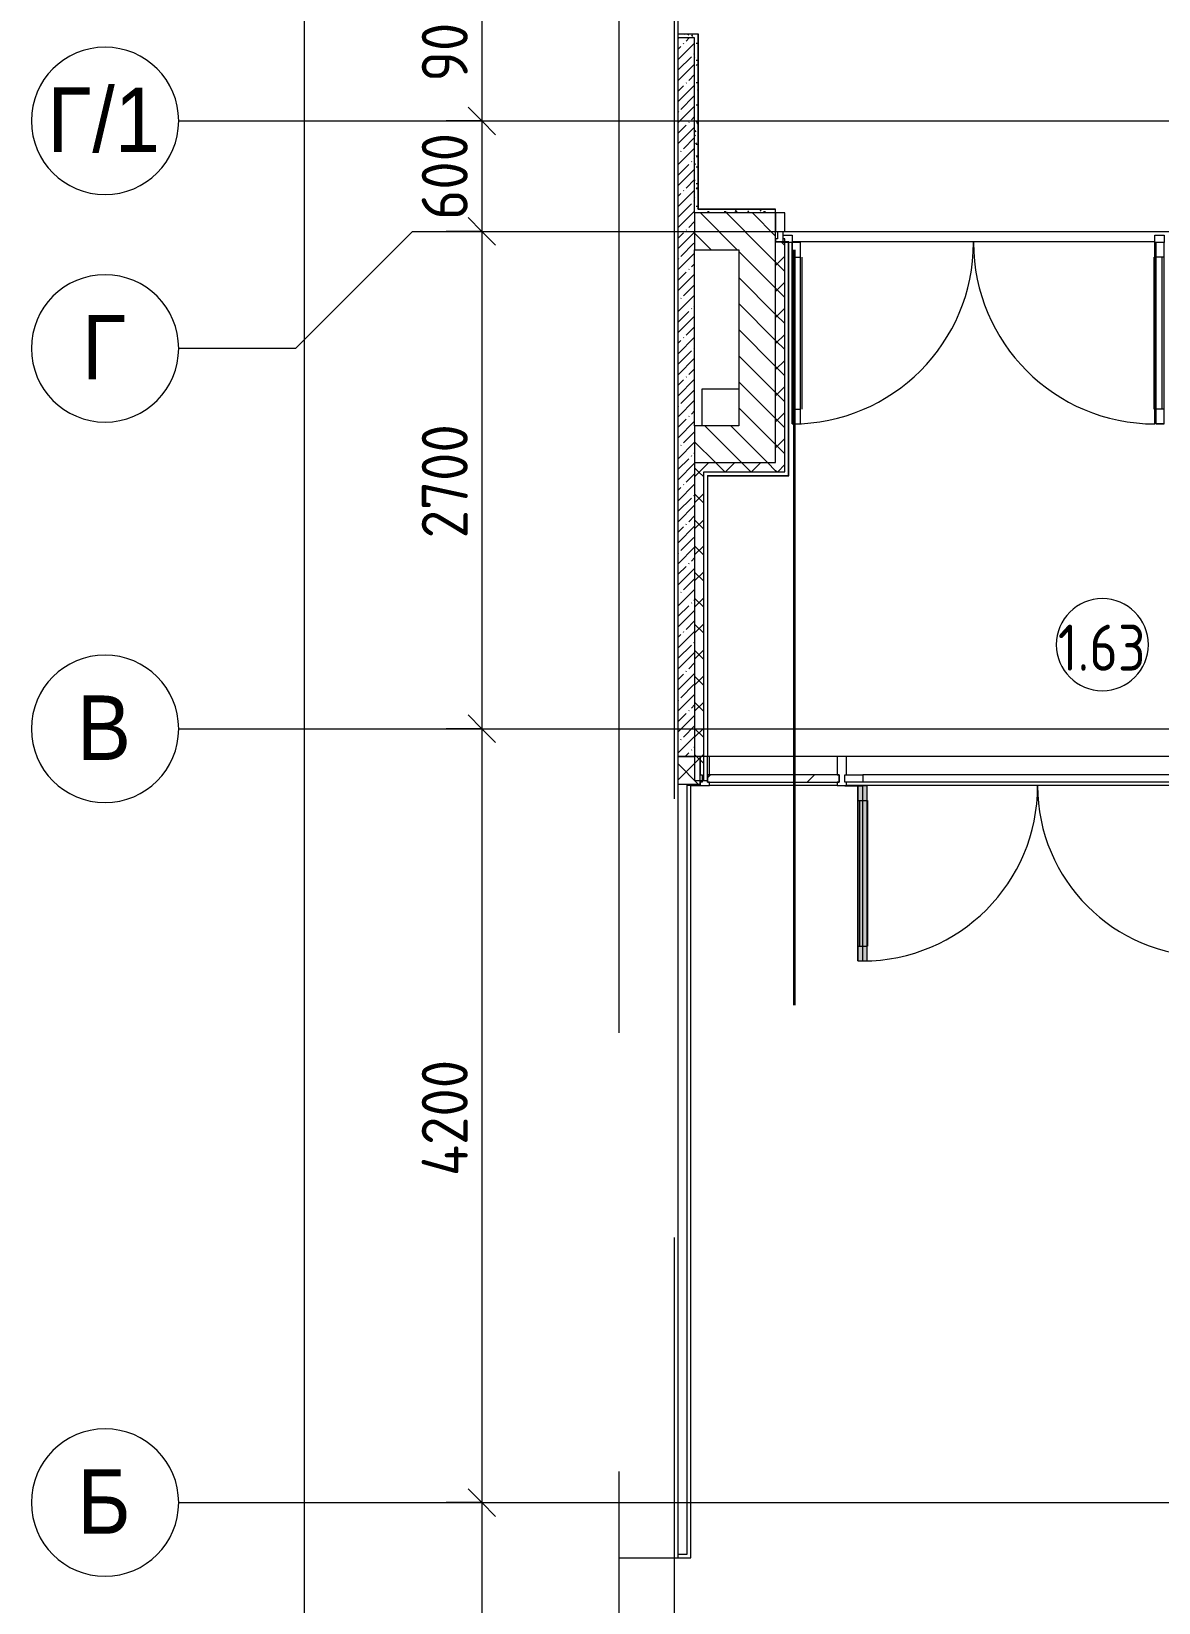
# Model space of a CAD drawing. Header units: millimetres. Extents: x -7229 to 196340, y -8553 to 29000.
# Drawn here: x 131584 to 137706, y 3057 to 11585 of the extents above; entities that cross this region are included whole.
import ezdxf

# ---------------------------------------------------------------- set-up
doc = ezdxf.new("R2010")
doc.units = ezdxf.units.MM
doc.linetypes.add('Осевая', pattern=[15875, 3175, -2381.25, 7937.5, -2381.25])
for name, color, linetype, lineweight in [('A-ANNO-DIMS', 7, 'Continuous', 9), ('A-ANNO-DIMS-100', 7, 'Continuous', 9), ('A-AREA-IDEN', 7, 'Continuous', 9), ('A-DETL-3', 7, 'Continuous', 35), ('A-DETL-GENF', 7, 'Continuous', 9), ('A-GLAZ-CURT-2', 7, 'Continuous', 9), ('A-GLAZ-CWMG-3', 7, 'Continuous', 9), ('A-WALL-1', 7, 'Continuous', 9), ('A-WALL-4', 7, 'Continuous', 13), ('I-WALL-6', 7, 'Continuous', 9), ('Оси', 7, 'Continuous', 9), ('Оси-1', 7, 'Continuous', 20), ('Оси-2', 7, 'Осевая', 9)]:
    doc.layers.add(name, color=color, linetype=linetype, lineweight=lineweight)
for name, color, linetype, lineweight, true_color in [('A-DETL-GENF-5', 7, 'Continuous', 9, 0xaaaaaa), ('A-DETL-GENF-6', 7, 'Continuous', 9, 0xe2e2e2), ('A-DOOR-5', 7, 'Continuous', 9, 0xaaaaaa), ('A-FLOR-3', 7, 'Continuous', 9, 0xaaaaaa), ('I-WALL-8', 9, 'Continuous', 9, 0x808080)]:
    doc.layers.add(name, color=color, linetype=linetype, lineweight=lineweight, true_color=true_color)
doc.styles.add('Arial_1', font='arial.ttf', dxfattribs={"width": 0.9, "height": 350})
doc.styles.add('GOST Common', font='GOST_Common.ttf', dxfattribs={"width": 0.9, "height": 250})
doc.styles.add('ISOCPEUR_1', font='isocpeur.ttf', dxfattribs={"width": 0.9, "height": 250})
doc.dimstyles.new('ISO-2_5_0_9К_БОЛЬШОЙ_1', dxfattribs={"dimscale": 304.8, "dimtxt": 248.995294, "dimasz": 0.492126, "dimexe": 0.393701, "dimexo": 0.984252, "dimgap": 0, "dimtad": 1, "dimdec": 0, "dimrnd": 10, "dimzin": 0, "dimdsep": 46, "dimtxsty": 'ISOCPEUR_1', "dimblk1": 'OBLIQUE', "dimblk2": 'OBLIQUE', "dimsah": 1, "dimcen": 0.09, "dimdle": 0.393701, "dimazin": 0, "dimtfac": 1, "dimtdec": 4, "dimtix": 1, "dimtmove": 0, "dimatfit": 3, "dimfxl": 1, "dimtvp": 1, "dimtolj": 1, "dimtzin": 0, "dimarcsym": 2})
doc.dimstyles.new('ISO-2_5_0_9К_БОЛЬШОЙ_2', dxfattribs={"dimscale": 304.8, "dimtxt": 248.995294, "dimasz": 0.492126, "dimexe": 0.393701, "dimexo": 0.984252, "dimgap": 0, "dimtad": 1, "dimdec": 0, "dimrnd": 10, "dimzin": 0, "dimdsep": 46, "dimtxsty": 'ISOCPEUR_1', "dimblk1": 'OBLIQUE', "dimblk2": 'OBLIQUE', "dimsah": 1, "dimcen": 0.09, "dimdle": 0.393701, "dimazin": 0, "dimtfac": 1, "dimtdec": 4, "dimtix": 1, "dimtmove": 2, "dimatfit": 3, "dimfxl": 1, "dimtvp": 1, "dimtolj": 1, "dimtzin": 0, "dimarcsym": 2})
pattern_1 = [(45, (50216.3, 0), (-70.71068, 70.71068), []), (135, (50216.3, 0), (-70.71068, -70.71068), [])]
pattern_2 = [(135, (50216.3, 0), (-70.71068, -70.71068), [])]
pattern_3 = [(0, (50216.302, 0), (121.92, 30.48), [10.058, -81.382, 10.058, -81.382, -487.68]), (0, (50216.302, 0), (121.92, 30.48), [-182.88, 10.058, -172.822, 10.058, -81.382, -213.36]), (0, (50216.302, 0), (121.92, 30.48), [-457.2, 10.058, -50.902, 10.058, -142.342]), (120, (50262.022, 15.24), (-87.356454, 90.345817), [10.058, -81.382, 10.058, -81.382, -487.68]), (120, (50262.022, 15.24), (-87.356454, 90.345817), [-182.88, 10.058, -172.822, 10.058, -81.382, -213.36]), (120, (50262.022, 15.24), (-87.356454, 90.345817), [-457.2, 10.058, -50.902, 10.058, -142.342]), (240, (50277.262, 76.2), (-34.563546, -120.825817), [10.058, -81.382, 10.058, -81.382, -487.68]), (240, (50277.262, 76.2), (-34.563546, -120.825817), [-182.88, 10.058, -172.822, 10.058, -81.382, -213.36]), (240, (50277.262, 76.2), (-34.563546, -120.825817), [-457.2, 10.058, -50.902, 10.058, -142.342])]

# ---------------------------------------------------------------- blocks, each defined once
blk = doc.blocks.new('Системная панель - Стекло - 40мм-24251897-План монтажа зашивок 1 этажа в осях 23_1-33 лист 3')
at = {"layer": 'A-GLAZ-CURT-2'}
h = blk.add_hatch(dxfattribs=at)
h.set_pattern_fill('FP_155', color=256, style=0, pattern_type=2)
h.set_pattern_definition([(45, (-85497.5, -7410), (-282.8427, 282.8427), [200, -600]), (45, (-85697.5, -7510), (-282.8427, 282.8427), [600, -200]), (45, (-85297.5, -7610), (-282.8427, 282.8427), [200, -600])])
h.paths.add_polyline_path([(-171.4, 0), (357.5, 0), (357.5, 40), (-357.5, 40), (-357.5, 0)])
for p, q in [((357.5, 40), (-357.5, 40)), ((-357.5, 40), (-357.5, 0)), ((-357.5, 0), (357.5, 0)), ((357.5, 0), (357.5, 40))]:
    blk.add_line(p, q, dxfattribs=at)
blk = doc.blocks.new('Прямоугольный импост - Импост структурный с накладкой - 160мм-24251894-План монтажа зашивок 1 этажа в осях 23_1-33 лист 3')
at = {"layer": 'A-GLAZ-CWMG-3'}
for p, q in [((85745, 7650), (85050, 7650)), ((85745, 7493), (85050, 7493))]:
    blk.add_line(p, q, dxfattribs=at)
blk = doc.blocks.new('Дверь_Витражная_остекление_ - ВВ-17 остекление-32475309-План монтажа зашивок 1 этажа в осях 23_1-33 лист 3')
at = {"layer": 'A-DETL-GENF-5'}
for p, q in [((-940, -20), (-985, -20)), ((-985, -1005), (-985, -20)), ((-940, -20), (-985, -20)), ((-985, -20), (-985, -1005)), ((-940, -1005), (-940, -20)), ((-940, -1005), (-940, -20)), ((990, -1005), (990, -20)), ((990, -20), (990, -1005)), ((1035, -1005), (1035, -20)), ((1035, -1005), (1035, -20)), ((-985, -100), (-940, -100)), ((-975, -925), (-975, -100)), ((-931, -925), (-931, -100)), ((981, -925), (981, -100)), ((1035, -100), (990, -100)), ((1025, -925), (1025, -100)), ((-985, -925), (-940, -925)), ((1035, -925), (990, -925)), ((-985, -1005), (-940, -1005)), ((-985, -1005), (-940, -1005)), ((1035, -1005), (990, -1005)), ((990, -1005), (1035, -1005))]:
    blk.add_line(p, q, dxfattribs=at)
at = {"layer": 'A-DOOR-5'}
for p, q in [((-1035, 20), (-985, 20)), ((-1035, -20), (-1035, 20)), ((-985, 20), (-985, -20)), ((985, 20), (1035, 20)), ((985, -20), (985, 20)), ((1035, 20), (1035, -20)), ((-985, -20), (-1035, -20)), ((-985, -1005), (-985, -20)), ((985, -1005), (985, -20)), ((1035, -20), (985, -20))]:
    blk.add_line(p, q, dxfattribs=at)
for centre, start, end in [((-985, -20), 270, 0), ((985, -20), 180, 270)]:
    blk.add_arc(centre, 985, start, end, dxfattribs=at)
blk = doc.blocks.new('Дверь_Витражная_СКБ_2Ст - ВВ-17-31911620-План монтажа зашивок 1 этажа в осях 23_1-33 лист 3')
at = {"layer": 'A-DETL-GENF-6'}
for points in [[(-1035, -20), (-937, -20), (-937, -17), (-1035, -17)], [(-929.1, -970), (-913, -970), (-913, -20), (-963, -20), (-963, -970)], [(937, -944), (937, -20), (887, -20), (887, -944)], [(1023.2, -20), (1035, -20), (1035, -17), (937, -17), (937, -20), (1017.9, -20)]]:
    blk.add_hatch(color=256, dxfattribs=at).paths.add_polyline_path(points)
at = {"layer": 'A-DETL-GENF-5'}
for p, q in [((-1035, -20), (-1035, -17)), ((-1035, -17), (-1035, -20)), ((-937, -20), (-1035, -20)), ((-1035, -20), (-937, -20)), ((-913, -20), (-963, -20)), ((-963, -970), (-963, -20)), ((-913, -20), (-963, -20)), ((-963, -20), (-963, -970)), ((-937, -17), (-937, -20)), ((-937, -20), (-937, -17)), ((-913, -970), (-913, -20)), ((-913, -970), (-913, -20)), ((887, -20), (937, -20)), ((887, -944), (887, -20)), ((887, -20), (887, -944)), ((937, -20), (887, -20)), ((937, -17), (937, -20)), ((937, -17), (937, -20)), ((937, -944), (937, -20)), ((937, -944), (937, -20)), ((937, -20), (1035, -20)), ((937, -20), (1035, -20)), ((1035, -20), (1035, -17)), ((1035, -20), (1035, -17)), ((-963, -100), (-913, -100)), ((-953, -890), (-953, -100)), ((-909, -890), (-909, -100)), ((883, -864), (883, -100)), ((937, -100), (887, -100)), ((927, -864), (927, -100)), ((-963, -890), (-913, -890)), ((937, -864), (887, -864)), ((-963, -970), (-913, -970)), ((-963, -970), (-913, -970)), ((937, -944), (887, -944)), ((887, -944), (937, -944))]:
    blk.add_line(p, q, dxfattribs=at)
at = {"layer": 'A-DOOR-5'}
for p, q in [((-1035, 40), (-937, 40)), ((-1035, 0), (-1035, 40)), ((-937, 40), (-937, 0)), ((937, 40), (1035, 40)), ((937, 0), (937, 40)), ((1035, 40), (1035, 0)), ((-937, 0), (-1035, 0)), ((-937, -970), (-937, -20)), ((1035, 0), (937, 0)), ((937, -944), (937, -20))]:
    blk.add_line(p, q, dxfattribs=at)
for centre, radius, start, end in [((-937, -20), 950, 270, 0), ((937, -20), 924, 180, 270)]:
    blk.add_arc(centre, radius, start, end, dxfattribs=at)
blk = doc.blocks.new('Прямоугольный импост - Импост структурный с накладкой - 160мм-20587511-План монтажа зашивок 1 этажа в осях 23_1-33 лист 3')
at = {"layer": 'A-GLAZ-CWMG-3'}
for p, q in [((87845, 7650), (85795, 7650)), ((87757, 7550), (85883, 7550)), ((87757, 7510), (85883, 7510)), ((87845, 7493), (85795, 7493))]:
    blk.add_line(p, q, dxfattribs=at)
blk = doc.blocks.new('Прямоугольный импост - Импост структурный с накладкой - 160мм-V161-План монтажа зашивок 1 этажа в осях 23_1-33 лист 3')
at = {"layer": 'A-GLAZ-CWMG-3'}
for p, q in [((-25, 0), (-25, 17)), ((-25, 17), (25, 17)), ((-15, 0), (-25, 0)), ((-15, -40), (-15, 0)), ((25, 17), (25, 0)), ((-25, -140), (-25, -40)), ((-25, -40), (-15, -40)), ((25, -40), (25, -140)), ((25, -140), (-25, -140))]:
    blk.add_line(p, q, dxfattribs=at)
blk = doc.blocks.new('Прямоугольный импост - Импост структурный с накладкой - 160мм Темный-32348142-План монтажа зашивок 1 этажа в осях 23_1-33 лист 3')
at = {"layer": 'A-GLAZ-CWMG-3'}
for p, q in [((0, 17), (-50, 17)), ((-50, 17), (-50, 0)), ((-50, 0), (-40, 0)), ((-40, 0), (-40, -40)), ((-10, -40), (-10, 0)), ((-10, 0), (0, 0)), ((0, 0), (0, 17)), ((-40, -40), (-50, -40)), ((-50, -40), (-50, -140)), ((0, -40), (-10, -40)), ((0, -140), (0, -40)), ((-50, -140), (0, -140))]:
    blk.add_line(p, q, dxfattribs=at)
blk = doc.blocks.new('Прямоугольный импост - Импост структурный с накладкой - 160мм-22875598-План монтажа зашивок 1 этажа в осях 23_1-33 лист 3')
at = {"layer": 'A-GLAZ-CWMG-3'}
for p, q in [((0, 17), (-50, 17)), ((-50, 17), (-50, 0)), ((-50, 0), (-40, 0)), ((-40, 0), (-40, -40)), ((-10, -40), (-10, 0)), ((-10, 0), (0, 0)), ((0, 0), (0, 17)), ((-40, -40), (-50, -40)), ((-50, -40), (-50, -140)), ((0, -40), (-10, -40)), ((0, -140), (0, -40)), ((-50, -140), (0, -140))]:
    blk.add_line(p, q, dxfattribs=at)
blk = doc.blocks.new('DET_L_Линия разрыва - М100-30654842-План монтажа зашивок 1 этажа в осях 23_1-33 лист 3')
at = {"layer": 'A-DETL-GENF'}
blk.add_line((24079.7, 0), (12339.9, 0), dxfattribs=at)
blk = doc.blocks.new('Ось сетки - D8-29747960-План монтажа зашивок 1 этажа в осях 23_1-33 лист 3')
at = {"layer": 'Оси-1'}
for start, end in [(360, 180), (180, 360)]:
    blk.add_arc((0, 0), 4, start, end, dxfattribs=at)
blk = doc.blocks.new('DIMBLOCK21-План монтажа зашивок 1 этажа в осях 23_1-33 лист 3')
at = {"layer": 'A-ANNO-DIMS-100', "lineweight": 20}
for p, q in [((134030.5, 12000), (133955.5, 12075)), ((134030.5, 12000), (134105.5, 11925)), ((134030.5, 11100), (133955.5, 11175)), ((134030.5, 11100), (134105.5, 11025))]:
    blk.add_line(p, q, dxfattribs=at)
at = {"layer": 'A-ANNO-DIMS-100'}
for p, q in [((133836.6, 12000), (134150.5, 12000)), ((134030.5, 12000), (133836.6, 12000)), ((134030.5, 12000), (134030.5, 11100)), ((133836.6, 11100), (134150.5, 11100)), ((134030.5, 11100), (133836.6, 11100))]:
    blk.add_line(p, q, dxfattribs=at)
at = {"layer": 'A-ANNO-DIMS-100', "color": 0, "insert": (133703.9, 11313), "char_height": 250, "width": 568.858, "attachment_point": 1, "rotation": 90, "line_spacing_factor": 1.149209, "style": 'ISOCPEUR_1'}
blk.add_mtext('900', dxfattribs=at)
blk = doc.blocks.new('_Oblique')
at = {"color": 0, "linetype": 'ByBlock', "lineweight": -2}
blk.add_line((-0.5, -0.5), (0.5, 0.5), dxfattribs=at)
blk = doc.blocks.new('DIMBLOCK22-План монтажа зашивок 1 этажа в осях 23_1-33 лист 3')
at = {"layer": 'A-ANNO-DIMS-100', "lineweight": 20}
for p, q in [((134030.5, 11100), (133955.5, 11175)), ((134030.5, 11100), (134105.5, 11025)), ((134030.5, 10500), (133955.5, 10575)), ((134030.5, 10500), (134105.5, 10425))]:
    blk.add_line(p, q, dxfattribs=at)
at = {"layer": 'A-ANNO-DIMS-100'}
for p, q in [((133836.6, 11100), (134150.5, 11100)), ((134030.5, 11100), (133836.6, 11100)), ((134030.5, 11100), (134030.5, 10500)), ((133836.6, 10500), (134150.5, 10500)), ((134030.5, 10500), (133836.6, 10500))]:
    blk.add_line(p, q, dxfattribs=at)
at = {"layer": 'A-ANNO-DIMS-100', "color": 0, "insert": (133703.9, 10563), "char_height": 250, "width": 568.858, "attachment_point": 1, "rotation": 90, "line_spacing_factor": 1.149209, "style": 'ISOCPEUR_1'}
blk.add_mtext('600', dxfattribs=at)
blk = doc.blocks.new('DIMBLOCK23-План монтажа зашивок 1 этажа в осях 23_1-33 лист 3')
at = {"layer": 'A-ANNO-DIMS-100'}
for p, q in [((133836.6, 10500), (134150.5, 10500)), ((134030.5, 10500), (133836.6, 10500)), ((134030.5, 10500), (134030.5, 7800)), ((133836.6, 7800), (134150.5, 7800)), ((134030.5, 7800), (133836.6, 7800))]:
    blk.add_line(p, q, dxfattribs=at)
at = {"layer": 'A-ANNO-DIMS-100', "lineweight": 20}
for p, q in [((134030.5, 10500), (133955.5, 10575)), ((134030.5, 10500), (134105.5, 10425)), ((134030.5, 7800), (133955.5, 7875)), ((134030.5, 7800), (134105.5, 7725))]:
    blk.add_line(p, q, dxfattribs=at)
at = {"layer": 'A-ANNO-DIMS-100', "color": 0, "insert": (133703.9, 8834), "char_height": 250, "width": 758.478, "attachment_point": 1, "rotation": 90, "line_spacing_factor": 1.149209, "style": 'ISOCPEUR_1'}
blk.add_mtext('2700', dxfattribs=at)
blk = doc.blocks.new('DIMBLOCK24-План монтажа зашивок 1 этажа в осях 23_1-33 лист 3')
at = {"layer": 'A-ANNO-DIMS-100', "lineweight": 20}
for p, q in [((134030.5, 7800), (133955.5, 7875)), ((134030.5, 7800), (134105.5, 7725)), ((134030.5, 3600), (133955.5, 3675)), ((134030.5, 3600), (134105.5, 3525))]:
    blk.add_line(p, q, dxfattribs=at)
at = {"layer": 'A-ANNO-DIMS-100'}
for p, q in [((133836.6, 7800), (134150.5, 7800)), ((134030.5, 7800), (133836.6, 7800)), ((134030.5, 7800), (134030.5, 3600)), ((133836.6, 3600), (134150.5, 3600)), ((134030.5, 3600), (133836.6, 3600))]:
    blk.add_line(p, q, dxfattribs=at)
at = {"layer": 'A-ANNO-DIMS-100', "color": 0, "insert": (133703.9, 5372), "char_height": 250, "width": 787.208, "attachment_point": 1, "rotation": 90, "line_spacing_factor": 1.149209, "style": 'ISOCPEUR_1'}
blk.add_mtext('4200', dxfattribs=at)
blk = doc.blocks.new('DIMBLOCK25-План монтажа зашивок 1 этажа в осях 23_1-33 лист 3')
at = {"layer": 'A-ANNO-DIMS-100', "lineweight": 20}
for p, q in [((134030.5, 3600), (133955.5, 3675)), ((134030.5, 3600), (134105.5, 3525)), ((134030.5, 0), (133955.5, 75)), ((134030.5, 0), (134105.5, -75))]:
    blk.add_line(p, q, dxfattribs=at)
at = {"layer": 'A-ANNO-DIMS-100'}
for p, q in [((133836.6, 3600), (134150.5, 3600)), ((134030.5, 3600), (133836.6, 3600)), ((134030.5, 3600), (134030.5, -120)), ((133836.6, 0), (134150.5, 0)), ((134030.5, 0), (133836.6, 0))]:
    blk.add_line(p, q, dxfattribs=at)
at = {"layer": 'A-ANNO-DIMS-100', "color": 0, "insert": (133703.9, 1484), "char_height": 250, "width": 758.478, "attachment_point": 1, "rotation": 90, "line_spacing_factor": 1.149209, "style": 'ISOCPEUR_1'}
blk.add_mtext('3600', dxfattribs=at)
blk = doc.blocks.new('DIMBLOCK26-План монтажа зашивок 1 этажа в осях 23_1-33 лист 3')
at = {"layer": 'A-ANNO-DIMS-100', "lineweight": 20}
for p, q in [((133066, 27000), (132991, 27075)), ((133066, 27000), (133141, 26925)), ((133066, 0), (132991, 75)), ((133066, 0), (133141, -75))]:
    blk.add_line(p, q, dxfattribs=at)
at = {"layer": 'A-ANNO-DIMS-100'}
for p, q in [((133066, 27120), (133066, -120)), ((132872, 27000), (133186, 27000)), ((133066, 27000), (132872, 27000)), ((132872, 0), (133186, 0)), ((133066, 0), (132872, 0))]:
    blk.add_line(p, q, dxfattribs=at)
at = {"layer": 'A-ANNO-DIMS-100', "color": 0, "insert": (132739.3, 13767.9), "char_height": 250, "width": 948.097, "attachment_point": 1, "rotation": 90, "line_spacing_factor": 1.149209, "style": 'ISOCPEUR_1'}
blk.add_mtext('27000', dxfattribs=at)
blk = doc.blocks.new('Марка_Помещения - Номер-25198446-План монтажа зашивок 1 этажа в осях 23_1-33 лист 3')
at = {"layer": 'A-AREA-IDEN'}
for start, end in [(360, 180), (180, 360)]:
    blk.add_arc((0, 0), 2.5, start, end, dxfattribs=at)

msp = doc.modelspace()

# ---------------------------------------------------------------- hatches: boundary and pattern name
at = {"layer": 'A-WALL-1'}
h = msp.add_hatch(dxfattribs=at)
h.set_pattern_fill('FP_144', color=256, style=0, pattern_type=2)
h.set_pattern_definition(pattern_1)
h.paths.add_polyline_path([(139396.3, 7500), (139418.3, 7500), (139418.3, 7650), (139396.3, 7650), (139396.3, 7520)])
h.paths.add_polyline_path([(135216.3, 7500), (135216.3, 7520), (135186.3, 7520), (135186.3, 7650), (135097, 7650), (135097, 7500), (135186.3, 7500)])
at = {"layer": 'I-WALL-6'}
h = msp.add_hatch(dxfattribs=at)
h.set_pattern_fill('FP_141', color=256, style=0, pattern_type=2)
h.set_pattern_definition([(45, (50216.3, 0), (-57.02463, 57.02463), []), (45, (50273.33, 0), (-57.02463, 57.02463), [100.806, -20.161, 3.353, -16.808])])
h.paths.add_polyline_path([(135097, 7650), (135186.3, 7650), (135186.3, 11550), (135097, 11550), (135097, 8576.6)])
h = msp.add_hatch(dxfattribs=at)
h.set_pattern_fill('FP_143', color=256, style=0, pattern_type=2)
h.set_pattern_definition(pattern_2)
h.paths.add_polyline_path([(135227.9, 10400), (135626.3, 10400), (135626.3, 10600), (135186.3, 10600), (135186.3, 10400), (135226.3, 10400)])
h = msp.add_hatch(dxfattribs=at)
h.set_pattern_fill('FP_144', color=256, style=0, pattern_type=2)
h.set_pattern_definition(pattern_1)
h.paths.add_polyline_path([(135626.3, 9195), (135676.3, 9195), (135676.3, 10443), (135626.3, 10443), (135626.3, 9245)])
h = msp.add_hatch(dxfattribs=at)
h.set_pattern_fill('FP_143', color=256, style=0, pattern_type=2)
h.set_pattern_definition(pattern_2)
h.paths.add_polyline_path([(135426.3, 9245), (135626.3, 9245), (135626.3, 10400), (135426.3, 10400), (135426.3, 9354.3)])
h = msp.add_hatch(dxfattribs=at)
h.set_pattern_fill('FP_143', color=256, style=0, pattern_type=2)
h.set_pattern_definition(pattern_2)
h.paths.add_polyline_path([(135236.3, 9245), (135426.3, 9245), (135426.3, 9445), (135186.3, 9445), (135186.3, 9245), (135226.3, 9245)])
h = msp.add_hatch(dxfattribs=at)
h.set_pattern_fill('FP_144', color=256, style=0, pattern_type=2)
h.set_pattern_definition(pattern_1)
h.paths.add_polyline_path([(135624.2, 9195), (135626.3, 9195), (135626.3, 9245), (135186.3, 9245), (135186.3, 9195), (135620.4, 9195)])
h = msp.add_hatch(dxfattribs=at)
h.set_pattern_fill('FP_144', color=256, style=0, pattern_type=2)
h.set_pattern_definition(pattern_1)
h.paths.add_polyline_path([(135236.3, 7520), (135236, 9195), (135186.3, 9195), (135186.3, 7520)])
at = {"layer": 'I-WALL-8'}
h = msp.add_hatch(dxfattribs=at)
h.set_pattern_fill('FP_184', color=256, style=0, pattern_type=2)
h.set_pattern_definition(pattern_3)
h.paths.add_polyline_path([(135097, 11550), (135186.3, 11550), (135186.3, 11570), (135097, 11570)])
h = msp.add_hatch(dxfattribs=at)
h.set_pattern_fill('FP_184', color=256, style=0, pattern_type=2)
h.set_pattern_definition(pattern_3)
h.paths.add_polyline_path([(135186.3, 10600), (135206.3, 10600), (135206.3, 11570), (135186.3, 11570), (135186.3, 10620)])
h = msp.add_hatch(dxfattribs=at)
h.set_pattern_fill('FP_184', color=256, style=0, pattern_type=2)
h.set_pattern_definition(pattern_3)
h.paths.add_polyline_path([(135555.9, 10600), (135626.3, 10600), (135626.3, 10620), (135206.3, 10620), (135206.3, 10600), (135548.9, 10600)])

# ---------------------------------------------------------------- linework, layer by layer
at = {"layer": 'A-DETL-3'}
msp.add_line((135726.3, 10400), (135726.3, 6300), dxfattribs=at)
at = {"layer": 'A-FLOR-3'}
for p, q in [((137686.3, 10443), (135716.3, 10443)), ((135226.3, 9445), (135226.3, 9645)), ((135226.3, 9645), (135426.3, 9645))]:
    msp.add_line(p, q, dxfattribs=at)
at = {"layer": 'A-WALL-1'}
for p, q in [((135216.3, 7650), (135097, 7650)), ((135216.3, 7492), (135216.3, 7650)), ((135166.3, 7492), (135216.3, 7492)), ((135166.3, 3300), (135166.3, 7492)), ((134777.6, 3300), (135166.3, 3300))]:
    msp.add_line(p, q, dxfattribs=at)
at = {"layer": 'A-WALL-4'}
for p, q in [((135206.3, 10620), (135206.3, 11570)), ((135186.3, 10600), (135186.3, 10400)), ((135206.3, 10620), (135626.3, 10620)), ((135626.3, 10400), (135626.3, 10443)), ((135676.3, 9195), (135676.3, 10443)), ((135186.3, 9445), (135186.3, 9245)), ((135236.3, 9195), (135676.3, 9195)), ((135236.3, 7520), (135236.3, 9195)), ((135256.3, 9175), (135626.3, 9175)), ((135256.3, 9175), (135256.3, 7650)), ((135097, 7500), (135216.3, 7500)), ((135146.3, 3320), (135146.3, 7500)), ((135146.3, 7497), (135216.3, 7497)), ((135166.3, 7492), (135146.3, 7492)), ((135097, 3320), (135146.3, 3320))]:
    msp.add_line(p, q, dxfattribs=at)
at = {"layer": 'I-WALL-6'}
for p, q in [((135207.3, 11571), (135097, 11571)), ((135206.3, 11570), (135097, 11570)), ((135186.3, 11550), (135097, 11550)), ((135186.3, 10600), (135186.3, 11550)), ((135207.3, 10620), (135207.3, 11571)), ((135626.3, 10600), (135186.3, 10600)), ((135626.3, 10621), (135206.3, 10621)), ((135626.3, 10443), (135626.3, 10621)), ((135697.3, 10443), (135626.3, 10443)), ((135696.3, 9175), (135696.3, 10443)), ((135697.3, 9174), (135697.3, 10443)), ((135186.3, 9445), (135186.3, 10400)), ((135186.3, 10400), (135426.3, 10400)), ((135426.3, 10400), (135426.3, 9445)), ((135626.3, 9245), (135626.3, 10400)), ((135426.3, 9445), (135186.3, 9445)), ((135186.3, 9245), (135626.3, 9245)), ((135186.3, 9245), (135186.3, 7520)), ((135257.3, 9174), (135697.3, 9174)), ((135257.3, 7650), (135257.3, 9174)), ((135626.3, 9175), (135696.3, 9175)), ((135097, 7650), (135186.3, 7650)), ((135256.3, 7520), (135256.3, 7650)), ((135256.3, 7650), (135257.3, 7650)), ((135186.3, 7520), (135256.3, 7520))]:
    msp.add_line(p, q, dxfattribs=at)
at = {"layer": 'Оси'}
for p, q in [((132383.9, 11100), (134883.9, 11100)), ((133653.9, 10500), (133018.9, 9865)), ((133653.9, 10500), (136153.9, 10500)), ((133018.9, 9865), (132383.9, 9865)), ((132383.9, 7800), (134883.9, 7800)), ((132383.9, 3600), (134883.9, 3600))]:
    msp.add_line(p, q, dxfattribs=at)
at = {"layer": 'Оси-2'}
for p, q in [((134776.3, 593.7), (134776.3, 19415.1)), ((135076.3, 1863.7), (135076.3, 19415.1)), ((134883.9, 11100), (170535.3, 11100)), ((136153.9, 10500), (170535.3, 10500)), ((134883.9, 7800), (172976.3, 7800)), ((134883.9, 3600), (172976.3, 3600))]:
    msp.add_line(p, q, dxfattribs=at)

# ---------------------------------------------------------------- block references
at = {"layer": 'A-AREA-IDEN', "xscale": 99.99999999999993, "yscale": 99.99999999999993, "zscale": 99.99999999999993}
msp.add_blockref('Марка_Помещения - Номер-25198446-План монтажа зашивок 1 этажа в осях 23_1-33 лист 3', (137400.8, 8256.7), dxfattribs=at)
at = {"layer": 'A-DETL-GENF', "rotation": 270.0000000000003}
msp.add_blockref('DET_L_Линия разрыва - М100-30654842-План монтажа зашивок 1 этажа в осях 23_1-33 лист 3', (135097, 27380.8), dxfattribs=at)
at = {"layer": 'A-DOOR-5'}
for name, p in [('Дверь_Витражная_остекление_ - ВВ-17 остекление-32475309-План монтажа зашивок 1 этажа в осях 23_1-33 лист 3', (136701.3, 10460)), ('Дверь_Витражная_СКБ_2Ст - ВВ-17-31911620-План монтажа зашивок 1 этажа в осях 23_1-33 лист 3', (137036.3, 7510))]:
    msp.add_blockref(name, p, dxfattribs=at)
at = {"layer": 'A-GLAZ-CURT-2'}
msp.add_blockref('Системная панель - Стекло - 40мм-24251897-План монтажа зашивок 1 этажа в осях 23_1-33 лист 3', (135613.8, 7510), dxfattribs=at)
at = {"layer": 'A-GLAZ-CWMG-3', "rotation": 180}
for name, p in [('Прямоугольный импост - Импост структурный с накладкой - 160мм Темный-32348142-План монтажа зашивок 1 этажа в осях 23_1-33 лист 3', (135626.3, 10460)), ('Прямоугольный импост - Импост структурный с накладкой - 160мм-22875598-План монтажа зашивок 1 этажа в осях 23_1-33 лист 3', (135216.3, 7510))]:
    msp.add_blockref(name, p, dxfattribs=at)
at = {"layer": 'A-GLAZ-CWMG-3'}
for name in ['Прямоугольный импост - Импост структурный с накладкой - 160мм-24251894-План монтажа зашивок 1 этажа в осях 23_1-33 лист 3', 'Прямоугольный импост - Импост структурный с накладкой - 160мм-20587511-План монтажа зашивок 1 этажа в осях 23_1-33 лист 3']:
    msp.add_blockref(name, (50216.3, 0), dxfattribs=at)
at = {"layer": 'A-GLAZ-CWMG-3', "extrusion": (0, 0, -1), "rotation": 180}
msp.add_blockref('Прямоугольный импост - Импост структурный с накладкой - 160мм-V161-План монтажа зашивок 1 этажа в осях 23_1-33 лист 3', (-135986.3, 7510), dxfattribs=at)
at = {"layer": 'Оси-1', "xscale": 99.99999999999993, "yscale": 99.99999999999993, "zscale": 99.99999999999993, "rotation": 269.9999999999994}
for p in [(131983.9, 11100), (131983.9, 9865), (131983.9, 7800), (131983.9, 3600)]:
    msp.add_blockref('Ось сетки - D8-29747960-План монтажа зашивок 1 этажа в осях 23_1-33 лист 3', p, dxfattribs=at)

# ---------------------------------------------------------------- texts
at = {"layer": 'A-AREA-IDEN', "insert": (137159, 8365.3), "char_height": 250, "width": 606.076, "attachment_point": 1, "style": 'GOST Common'}
msp.add_mtext('1.63', dxfattribs=at)
at = {"layer": 'Оси', "char_height": 350, "attachment_point": 1, "style": 'Arial_1'}
for s, insert, width in [('\\fArial|b0|i0|c204|p34|;\\W.9;Г', (131670.5, 11281), 295.823), ('/1', (131914.5, 11281), 454.557), ('\\fArial|b0|i0|c204|p34|;\\W.9;Г', (131858.1, 10046), 295.823), ('\\fArial|b0|i0|c204|p34|;\\W.9;В', (131831.1, 7981), 360.759), ('\\fArial|b0|i0|c204|p34|;\\W.9;Б', (131834.3, 3781), 353.544)]:
    msp.add_mtext(s, dxfattribs=dict(at, insert=insert, width=width))

# ---------------------------------------------------------------- dimensions: what is measured, and where the dimension line sits
at = {"layer": 'A-ANNO-DIMS'}
dim = msp.add_linear_dim(base=(133066, 0), p1=(133172, 27000), p2=(133172, 0), angle=90, dimstyle='ISO-2_5_0_9К_БОЛЬШОЙ_2', override={"dimpost": '<>', "dimfxl": 26999.999823}, dxfattribs=at)
dim.commit()
dim.dimension.update_dxf_attribs({"geometry": 'DIMBLOCK26-План монтажа зашивок 1 этажа в осях 23_1-33 лист 3', "text_midpoint": (132906, 14241.9), "dimtype": 160, "text_rotation": 90})
for base, p1, p2, override, picture, middle in [((134030.5, 11100), (134136.6, 12000), (134136.6, 11100), {"dimpost": '<>', "dimfxl": 900}, 'DIMBLOCK21-План монтажа зашивок 1 этажа в осях 23_1-33 лист 3', (133905.5, 11550)), ((134030.5, 10500), (134136.6, 11100), (134136.6, 10500), {"dimpost": '<>', "dimfxl": 600}, 'DIMBLOCK22-План монтажа зашивок 1 этажа в осях 23_1-33 лист 3', (133905.5, 10800)), ((134030.5, 7800), (134136.6, 10500), (134136.6, 7800), {"dimpost": '<>', "dimfxl": 2700}, 'DIMBLOCK23-План монтажа зашивок 1 этажа в осях 23_1-33 лист 3', (133905.5, 9150)), ((134030.5, 3600), (134136.6, 7800), (134136.6, 3600), {"dimpost": '<>', "dimfxl": 4200}, 'DIMBLOCK24-План монтажа зашивок 1 этажа в осях 23_1-33 лист 3', (133905.5, 5700)), ((134030.5, 0), (134136.6, 3600), (134136.6, 0), {"dimpost": '<>', "dimfxl": 3600}, 'DIMBLOCK25-План монтажа зашивок 1 этажа в осях 23_1-33 лист 3', (133905.5, 1800))]:
    dim = msp.add_linear_dim(base=base, p1=p1, p2=p2, angle=90, dimstyle='ISO-2_5_0_9К_БОЛЬШОЙ_1', override=override, dxfattribs=at)
    dim.commit()
    dim.dimension.update_dxf_attribs({"geometry": picture, "text_midpoint": middle})

doc.saveas('drawing.dxf')
